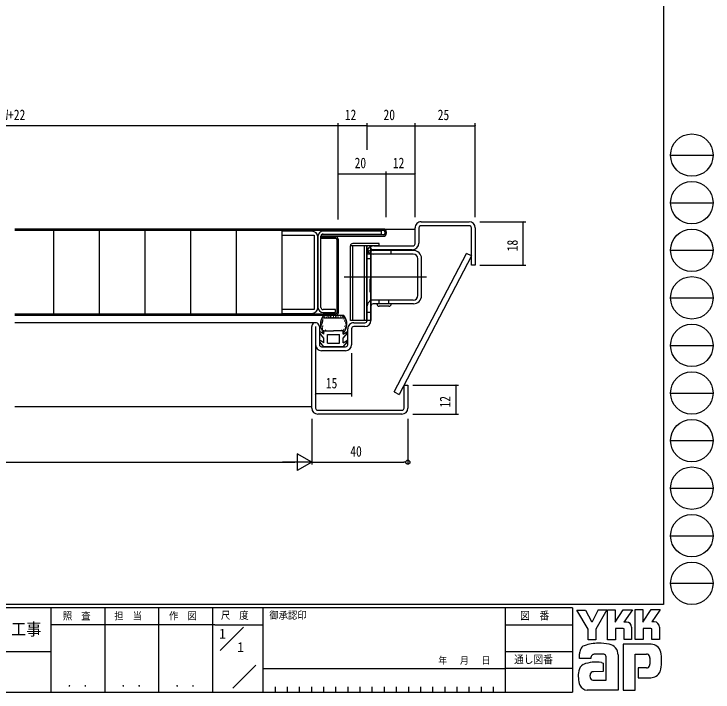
# Model space of a CAD drawing. Units: millimetres, scale not verified. Extents: x -397 to 397, y -282 to 282.
# Drawn here: x 105.9 to 396.7, y -282.1 to 0 of the extents above; entities that cross this region are included whole.
import ezdxf
from ezdxf.enums import TextEntityAlignment as Align

# ---------------------------------------------------------------- set-up
doc = ezdxf.new("R2010")
doc.units = ezdxf.units.MM
doc.header["$LTSCALE"] = 2
for name, color, linetype in [('0-1_USER1', 3, 'Continuous'), ('0-2_YKK_11', 7, 'Continuous'), ('0-3_YKK_12', 2, 'Continuous'), ('0-4_YKK_13', 4, 'Continuous'), ('0-6_YKK_D', 6, 'Continuous'), ('0-7_YKK_ZWAK', 7, 'Continuous')]:
    doc.layers.add(name, color=color, linetype=linetype)
doc.styles.add('ＭＳ ゴシック', font='')
doc.styles.get('ＭＳ ゴシック').set_extended_font_data('MS Gothic')

msp = doc.modelspace()

# ---------------------------------------------------------------- linework, layer by layer
at = {"layer": '0-2_YKK_11'}
for p, q in [((275.287, -86.485), (295.287, -86.485)), ((272.787, -95.585), (272.787, -88.985)), ((274.387, -88.985), (274.387, -95.285)), ((295.287, -88.085), (275.287, -88.085)), ((232.387, -92.485), (232.387, -122.085)), ((232.387, -122.085), (232.387, -92.885)), ((233.587, -122.085), (233.587, -92.485)), ((271.587, -98.085), (255.287, -98.085)), ((255.587, -96.485), (271.887, -96.485)), ((252.787, -127.585), (252.787, -99.285)), ((254.387, -98.985), (254.387, -127.585)), ((229.787, -163.985), (229.787, -130.085)), ((231.387, -130.085), (231.387, -163.985)), ((232.987, -130.085), (232.987, -137.585)), ((247.287, -128.485), (251.887, -128.485)), ((251.887, -130.085), (247.287, -130.085)), ((244.787, -137.585), (244.787, -130.985)), ((246.387, -130.985), (246.387, -137.585)), ((233.887, -138.485), (243.887, -138.485)), ((243.887, -140.085), (233.887, -140.085)), ((232.287, -164.885), (267.287, -164.885)), ((267.287, -166.485), (232.287, -166.485))]:
    msp.add_line(p, q, dxfattribs=at)
for points in [[(297.787, -88.985), (297.787, -104.485), (296.187, -104.485), (296.187, -88.985)], [(229.887, -90.385), (217.387, -90.385), (217.387, -91.985), (230.787, -91.985)], [(230.787, -91.985), (230.787, -122.985), (217.387, -122.985), (217.387, -124.585), (229.887, -124.585)], [(234.487, -91.585), (258.887, -91.585), (258.887, -90.385), (234.487, -90.385)], [(234.487, -124.185), (239.737, -124.185), (239.737, -122.985), (234.487, -122.985)], [(268.187, -163.985), (268.187, -154.485), (269.787, -154.485), (269.787, -163.985)]]:
    msp.add_lwpolyline(points, dxfattribs=at)
for centre, radius, start, end in [((275.287, -88.985), 2.5, 89.99998, 180.00002), ((295.287, -88.985), 2.5, 0, 89.99998), ((275.287, -88.985), 0.9, 89.99998, 180.00002), ((295.287, -88.985), 0.9, 0, 89.99998), ((229.887, -92.885), 2.5, 0.00001, 89.99999), ((234.487, -92.485), 2.1, 90.00001, 179.99999), ((234.487, -92.485), 0.9, 90.00001, 179.99999), ((271.587, -95.285), 2.8, 270, 0), ((271.887, -95.585), 0.9, 270, 0), ((255.587, -99.285), 2.8, 89.99998, 180.00002), ((255.287, -98.985), 0.9, 89.99998, 180.00002), ((229.887, -122.085), 2.5, 270.00001, 359.99999), ((234.487, -122.085), 2.1, 180.00001, 269.99999), ((234.487, -122.085), 0.9, 180.00001, 269.99999), ((251.887, -127.585), 0.9, 270, 0), ((251.887, -127.585), 2.5, 270, 0), ((231.387, -130.085), 1.6, 0, 180.00054), ((247.287, -130.985), 2.5, 89.99998, 180.00002), ((247.287, -130.985), 0.9, 89.99998, 180.00002), ((233.887, -137.585), 2.5, 180.00002, 270), ((233.887, -137.585), 0.9, 180.00099, 270), ((243.887, -137.585), 0.9, 270, 0), ((243.887, -137.585), 2.5, 270, 0), ((232.287, -163.985), 2.5, 180.00002, 270), ((232.287, -163.985), 0.9, 180.00002, 270), ((267.287, -163.985), 0.9, 270, 0), ((267.287, -163.985), 2.5, 270, 0)]:
    msp.add_arc(centre, radius, start, end, dxfattribs=at)
at = {"layer": '0-3_YKK_12'}
for p, q in [((259.814, -89.485), (272.787, -89.485)), ((231.387, -128.485), (106.287, -128.485)), ((229.787, -163.485), (106.287, -163.485))]:
    msp.add_line(p, q, dxfattribs=at)
at = {"layer": '0-4_YKK_13'}
for p, q in [((259.587, -89.485), (106.287, -89.485)), ((259.687, -90.085), (106.287, -90.085)), ((122.387, -90.085), (122.387, -124.885)), ((141.387, -90.085), (141.387, -124.885)), ((160.387, -90.085), (160.387, -124.885)), ((179.387, -90.085), (179.387, -124.885)), ((198.387, -90.085), (198.387, -124.885)), ((217.387, -90.085), (217.387, -124.885)), ((233.787, -92.685), (239.787, -92.685)), ((260.187, -90.585), (260.187, -91.385)), ((260.787, -90.685), (260.787, -91.285)), ((240.187, -93.785), (240.187, -124.385)), ((240.787, -93.685), (240.787, -124.493)), ((257.887, -96.485), (245.887, -96.485)), ((245.887, -127.485), (245.887, -96.485)), ((246.887, -127.485), (246.887, -96.485)), ((251.737, -127.485), (251.737, -96.485)), ((252.737, -127.485), (252.737, -96.485)), ((252.887, -127.485), (252.887, -96.485)), ((254.387, -96.485), (252.887, -96.485)), ((254.387, -98.385), (254.387, -96.485)), ((255.387, -98.385), (254.387, -98.385)), ((254.387, -99.885), (254.387, -98.385)), ((272.087, -98.385), (255.387, -98.385)), ((262.887, -99.885), (262.887, -98.385)), ((262.887, -99.885), (262.887, -98.485)), ((254.387, -99.885), (252.887, -99.885)), ((262.887, -99.885), (254.387, -99.885)), ((254.387, -121.585), (254.387, -99.885)), ((271.987, -99.885), (262.887, -99.885)), ((264.133, -157.26), (294.147, -99.604)), ((296.187, -100.666), (266.174, -158.322)), ((296.187, -100.666), (294.147, -99.604)), ((254.387, -101.835), (252.887, -101.835)), ((273.987, -117.085), (273.987, -101.885)), ((275.487, -117.185), (275.487, -101.785)), ((277.582, -109.485), (243.311, -109.485)), ((254.387, -110.335), (253.937, -110.335)), ((253.937, -110.335), (253.937, -115.635)), ((253.937, -115.635), (254.387, -115.635)), ((252.887, -116.685), (252.737, -116.835)), ((271.987, -119.085), (255.287, -119.085)), ((257.887, -120.585), (257.887, -119.085)), ((261.887, -120.585), (261.887, -119.085)), ((254.387, -127.485), (254.387, -121.585)), ((272.087, -120.585), (255.387, -120.585)), ((261.887, -121.585), (257.887, -121.585)), ((239.687, -124.885), (106.287, -124.885)), ((254.387, -124.135), (252.887, -124.135)), ((239.787, -125.485), (106.287, -125.485)), ((234.106, -127.487), (234.306, -127.487)), ((234.32, -127.01), (234.52, -127.01)), ((234.344, -127.713), (234.544, -127.713)), ((234.38, -127.475), (234.58, -127.475)), ((243.13, -125.485), (234.644, -125.485)), ((234.654, -126.27), (234.854, -126.27)), ((234.845, -126.568), (235.045, -126.568)), ((234.905, -125.638), (235.105, -125.638)), ((235, -126.187), (235.2, -126.187)), ((235.368, -126.485), (242.407, -126.485)), ((235.68, -125.983), (235.88, -125.983)), ((235.966, -126.269), (236.166, -126.269)), ((236.413, -125.786), (236.613, -125.786)), ((236.681, -126.054), (236.881, -126.054)), ((237.128, -126.072), (237.328, -126.072)), ((237.486, -125.84), (237.686, -125.84)), ((237.754, -125.983), (237.954, -125.983)), ((238.415, -126.215), (238.615, -126.215)), ((238.755, -125.804), (238.955, -125.804)), ((239.201, -126.215), (239.401, -126.215)), ((239.487, -125.875), (239.687, -125.875)), ((239.88, -126.161), (240.08, -126.161)), ((240.309, -126.018), (240.509, -126.018)), ((240.899, -125.965), (241.099, -125.965)), ((240.971, -126.358), (241.171, -126.358)), ((241.811, -125.893), (242.011, -125.893)), ((242.492, -125.519), (242.692, -125.519)), ((242.615, -126.179), (242.815, -126.179)), ((242.682, -126.628), (242.882, -126.628)), ((242.802, -126.282), (243.002, -126.282)), ((242.921, -125.781), (243.121, -125.781)), ((243.088, -126.867), (243.288, -126.867)), ((243.219, -126.389), (243.419, -126.389)), ((243.279, -127.785), (243.479, -127.785)), ((243.494, -127.403), (243.694, -127.403)), ((252.737, -127.485), (245.887, -127.485)), ((254.387, -127.485), (252.887, -127.485)), ((233.605, -129.873), (233.805, -129.873)), ((233.795, -129.24), (233.995, -129.24)), ((233.807, -128.477), (234.007, -128.477)), ((233.939, -128.083), (234.139, -128.083)), ((233.974, -129.264), (234.174, -129.264)), ((234.01, -128.668), (234.21, -128.668)), ((234.136, -130.288), (234.336, -130.288)), ((234.141, -129.956), (234.341, -129.956)), ((234.183, -130.71), (234.383, -130.71)), ((234.213, -128.215), (234.413, -128.215)), ((234.368, -129.789), (234.568, -129.789)), ((243.446, -129.861), (243.646, -129.861)), ((243.649, -130.382), (243.849, -130.382)), ((243.696, -128.119), (243.896, -128.119)), ((243.72, -128.537), (243.92, -128.537)), ((243.851, -129.36), (244.051, -129.36)), ((244.006, -129.968), (244.206, -129.968)), ((244.018, -128.68), (244.218, -128.68)), ((244.054, -129.217), (244.254, -129.217)), ((234.887, -134.885), (233.143, -132.806)), ((234.887, -133.266), (233.54, -132.364)), ((234.242, -131.097), (234.442, -131.097)), ((234.57, -131.719), (234.77, -131.719)), ((234.887, -131.785), (238.887, -131.785)), ((234.887, -133.266), (234.887, -131.785)), ((236.387, -133.285), (241.387, -133.285)), ((236.387, -136.985), (236.387, -133.285)), ((242.887, -131.785), (238.887, -131.785)), ((242.816, -131.449), (243.016, -131.449)), ((242.887, -133.266), (242.887, -131.785)), ((242.887, -133.266), (244.235, -132.364)), ((242.887, -134.885), (244.631, -132.806)), ((243.109, -131.121), (243.309, -131.121)), ((243.168, -131.825), (243.368, -131.825)), ((243.59, -130.945), (243.79, -130.945)), ((234.887, -138.485), (233.143, -136.406)), ((234.887, -136.866), (233.54, -135.964)), ((234.887, -136.866), (234.887, -134.885)), ((242.887, -136.866), (242.887, -134.885)), ((242.887, -136.866), (244.235, -135.964)), ((242.887, -138.485), (244.631, -136.406)), ((242.887, -138.485), (234.887, -138.485)), ((264.133, -157.26), (266.174, -158.322))]:
    msp.add_line(p, q, dxfattribs=at)
for points in [[(259.687, -91.885), (233.787, -91.885), (233.787, -92.485), (259.587, -92.485)], [(233.787, -92.685), (233.787, -93.285), (239.687, -93.285)], [(257.887, -96.485), (257.887, -95.485), (246.887, -95.485)], [(236.387, -136.985), (241.387, -136.985), (241.387, -133.285)]]:
    msp.add_lwpolyline(points, dxfattribs=at)
for centre, radius, start, end in [((259.587, -90.685), 1.2, 0, 90), ((259.687, -90.585), 0.5, 0, 90), ((239.787, -93.685), 1, 0, 90), ((259.587, -91.285), 1.2, 270, 0), ((259.687, -91.385), 0.5, 270, 0), ((239.687, -93.785), 0.5, 0.00006, 90), ((246.887, -96.485), 1, 90, 180), ((255.287, -97.485), 2.4, 180, 270), ((254.387, -99.885), 1.5, 135.9945, 180), ((254.387, -99.885), 1.5, 90, 135.9945), ((255.387, -97.385), 1, 180, 270), ((272.087, -101.785), 3.4, 0, 90), ((271.987, -101.885), 2, 0, 90), ((255.287, -121.485), 2.4, 90, 112.02431), ((271.987, -117.085), 2, 270, 0), ((272.087, -117.185), 3.4, 270, 0), ((255.287, -121.485), 2.4, 112.02431, 180), ((255.387, -121.585), 1, 90, 180), ((257.887, -120.585), 1, 180, 270), ((261.887, -120.585), 1, 270, 0), ((239.687, -124.385), 0.5, 270, 0.00006), ((239.787, -124.485), 1, 270, 0), ((238.887, -128.985), 5.5, 140.48036, 223.34175), ((238.887, -128.985), 5.5, 316.65824, 39.51963), ((233.373, -132.613), 0.3, 56.21114, 220.00244), ((238.887, -128.985), 4.3, 213.7499, 220.62928), ((238.887, -128.985), 4.3, 319.37051, 326.2499), ((244.402, -132.613), 0.3, 319.99756, 123.78886), ((233.373, -136.213), 0.3, 56.21114, 220.00244), ((244.402, -136.213), 0.3, 319.99756, 123.78886)]:
    msp.add_arc(centre, radius, start, end, dxfattribs=at)
at = {"layer": '0-6_YKK_D'}
for p, q in [((240.787, -46.485), (-31.213, -46.485)), ((240.787, -85.485), (240.787, -45.485)), ((240.787, -84.485), (240.787, -45.485)), ((252.787, -46.485), (240.787, -46.485)), ((252.787, -56.485), (252.787, -45.485)), ((252.787, -56.485), (252.787, -45.485)), ((252.787, -46.485), (272.787, -46.485)), ((272.787, -84.485), (272.787, -45.485)), ((272.787, -84.485), (272.787, -45.485)), ((272.787, -46.485), (297.787, -46.485)), ((297.787, -84.485), (297.787, -45.485)), ((240.787, -84.485), (240.787, -65.485)), ((240.787, -66.485), (260.787, -66.485)), ((260.787, -84.485), (260.787, -65.485)), ((260.787, -84.485), (260.787, -65.485)), ((260.787, -66.485), (272.787, -66.485)), ((272.787, -84.485), (272.787, -65.485)), ((299.787, -86.485), (318.787, -86.485)), ((317.787, -104.485), (317.787, -86.485)), ((299.787, -104.485), (318.787, -104.485)), ((246.387, -141.085), (246.387, -159.085)), ((271.787, -154.485), (290.787, -154.485)), ((289.787, -154.485), (289.787, -166.485)), ((246.387, -158.085), (231.387, -158.085)), ((229.787, -168.485), (229.787, -187.485)), ((229.787, -168.485), (229.787, -187.485)), ((269.787, -168.485), (269.787, -187.485)), ((271.787, -166.485), (290.787, -166.485)), ((229.787, -186.485), (223.725, -182.985)), ((223.725, -182.985), (223.725, -189.985)), ((-13.213, -186.485), (222.787, -186.485)), ((229.787, -186.485), (217.663, -186.485)), ((229.787, -186.485), (223.725, -189.985)), ((229.787, -186.485), (268.087, -186.485)), ((268.937, -186.485), (268.087, -186.485))]:
    msp.add_line(p, q, dxfattribs=at)
msp.add_circle((269.787, -186.485), 0.85, dxfattribs=at)
for centre, start, end in [((240.787, -46.485), 0, 180), ((240.787, -46.485), 0, 180), ((240.787, -46.485), 180, 0), ((240.787, -46.485), 180, 0), ((252.787, -46.485), 0, 180), ((252.787, -46.485), 0, 180), ((252.787, -46.485), 180, 0), ((252.787, -46.485), 180, 0), ((272.787, -46.485), 0, 180), ((272.787, -46.485), 0, 180), ((272.787, -46.485), 180, 0), ((272.787, -46.485), 180, 0), ((297.787, -46.485), 0, 180), ((297.787, -46.485), 180, 0), ((240.787, -66.485), 0, 180), ((240.787, -66.485), 180, 0), ((260.787, -66.485), 0, 180), ((260.787, -66.485), 0, 180), ((260.787, -66.485), 180, 0), ((260.787, -66.485), 180, 0), ((272.787, -66.485), 0, 180), ((272.787, -66.485), 180, 0), ((317.787, -86.485), 90, 270), ((317.787, -86.485), 270, 90), ((317.787, -104.485), 90, 270), ((317.787, -104.485), 270, 90), ((289.787, -154.485), 90, 270), ((289.787, -154.485), 270, 90), ((231.387, -158.085), 0, 180), ((231.387, -158.085), 180, 0), ((246.387, -158.085), 0, 180), ((246.387, -158.085), 180, 0), ((289.787, -166.485), 90, 270), ((289.787, -166.485), 270, 90)]:
    msp.add_arc(centre, 0.106, start, end, dxfattribs=at)
at = {"layer": '0-7_YKK_ZWAK'}
for p, q in [((376.1, 279.3), (376.1, -245.7)), ((379.076, -58.716), (396.716, -58.716)), ((379.076, -78.512), (396.716, -78.512)), ((379.076, -98.308), (396.716, -98.308)), ((379.076, -118.104), (396.716, -118.104)), ((379.076, -137.9), (396.716, -137.9)), ((379.076, -157.696), (396.716, -157.696)), ((379.076, -177.492), (396.716, -177.492)), ((379.076, -197.288), (396.716, -197.288)), ((379.076, -217.084), (396.716, -217.084)), ((379.076, -236.88), (396.716, -236.88)), ((376.1, -245.7), (-393.9, -245.7)), ((338.3, -247.1), (-393.9, -247.1)), ((121.3, -247.1), (121.3, -282.1)), ((143.7, -247.1), (143.7, -282.1)), ((166.1, -247.1), (166.1, -282.1)), ((188.5, -247.1), (188.5, -282.1)), ((209.5, -247.1), (209.5, -282.1)), ((310.3, -247.1), (310.3, -282.1)), ((338.3, -247.1), (338.3, -282.1)), ((344.732, -255.899), (340.137, -248.006)), ((340.137, -248.006), (343.651, -248.006)), ((343.651, -248.006), (346.164, -252.709)), ((348.936, -247.898), (346.381, -252.871)), ((352.562, -247.898), (348.029, -255.926)), ((348.936, -247.898), (352.562, -247.898)), ((352.76, -260.331), (352.76, -247.925)), ((352.76, -247.925), (355.976, -247.925)), ((355.976, -253.023), (359.355, -247.871)), ((355.976, -247.925), (355.976, -253.023)), ((359.355, -247.871), (363.18, -247.871)), ((363.18, -247.871), (359.64, -253.006)), ((364.274, -260.223), (364.274, -247.817)), ((364.274, -247.817), (367.545, -247.817)), ((367.545, -253.008), (370.978, -247.817)), ((367.545, -247.817), (367.545, -253.008)), ((370.978, -247.817), (374.762, -247.817)), ((374.383, -248.465), (371.261, -252.925)), ((374.762, -247.817), (374.383, -248.465)), ((346.164, -252.709), (346.381, -252.871)), ((372.301, -252.925), (371.261, -252.925)), ((189.484, -254.099), (121.3, -254.099)), ((189.484, -254.099), (209.5, -254.099)), ((191.67, -264.836), (201.364, -255.143)), ((310.3, -254.1), (338.3, -254.1)), ((359.274, -255.682), (356.084, -255.682)), ((356.084, -255.682), (356.084, -260.331)), ((359.706, -255.844), (359.274, -255.682)), ((360.679, -253.006), (359.64, -253.006)), ((359.706, -260.25), (359.706, -255.844)), ((362.842, -255.169), (362.842, -260.25)), ((371.302, -260.196), (371.302, -255.817)), ((374.464, -255.169), (374.464, -260.196)), ((344.732, -260.358), (344.732, -255.899)), ((348.029, -255.926), (348.029, -260.358)), ((348.029, -260.358), (344.732, -260.358)), ((356.084, -260.331), (352.76, -260.331)), ((362.842, -260.25), (359.706, -260.25)), ((367.68, -260.223), (364.274, -260.223)), ((371.302, -260.146), (371.353, -260.196)), ((374.464, -260.196), (371.302, -260.196)), ((359.328, -262.196), (359.328, -281.306)), ((370.923, -262.196), (359.328, -262.196)), ((-7.5, -265.299), (121.3, -265.299)), ((310.3, -265.299), (338.3, -265.299)), ((351.246, -266.305), (347.548, -266.375)), ((352.327, -277.171), (352.327, -267.44)), ((357.22, -266.683), (357.22, -281.279)), ((364.355, -281.306), (364.355, -266.359)), ((364.355, -266.359), (369.004, -266.359)), ((350.273, -269.873), (350.976, -270.035)), ((350.976, -270.035), (350.976, -273.63)), ((370.473, -267.856), (370.491, -270.491)), ((196.972, -280.445), (206.496, -270.921)), ((209.5, -272.3), (310.3, -272.3)), ((338.3, -272.299), (310.3, -272.299)), ((369.113, -272.089), (365.572, -272.089)), ((365.572, -272.089), (365.572, -276.225)), ((350.976, -273.63), (346.981, -273.635)), ((365.572, -276.225), (370.896, -276.225)), ((370.896, -276.225), (371.978, -275.982)), ((346.705, -277.171), (352.327, -277.171)), ((351.895, -277.171), (352.246, -277.171)), ((352.327, -277.17), (352.328, -277.171)), ((214.54, -280), (214.54, -282.1)), ((219.58, -280), (219.58, -282.1)), ((224.62, -280), (224.62, -282.1)), ((229.66, -280), (229.66, -282.1)), ((234.7, -280), (234.7, -282.1)), ((239.74, -280), (239.74, -282.1)), ((244.78, -280), (244.78, -282.1)), ((249.82, -280), (249.82, -282.1)), ((254.86, -280), (254.86, -282.1)), ((259.9, -280), (259.9, -282.1)), ((264.94, -280), (264.94, -282.1)), ((269.98, -280), (269.98, -282.1)), ((275.02, -280), (275.02, -282.1)), ((280.06, -280), (280.06, -282.1)), ((285.1, -280), (285.1, -282.1)), ((290.14, -280), (290.14, -282.1)), ((295.18, -280), (295.18, -282.1)), ((300.22, -280), (300.22, -282.1)), ((305.26, -280), (305.26, -282.1)), ((345.867, -281.36), (344.38, -281.36)), ((356.895, -281.333), (345.867, -281.36)), ((357.22, -281.279), (356.895, -281.333)), ((359.328, -281.306), (363.571, -281.306)), ((363.571, -281.306), (364.355, -281.306)), ((-393.9, -282.1), (338.3, -282.1))]:
    msp.add_line(p, q, dxfattribs=at)
for points in [[(371.302, -255.817), (370.869, -255.655), (367.68, -255.655), (367.68, -260.223)], [(345.867, -268.17), (341.218, -268.17), (341.218, -266.241)]]:
    msp.add_lwpolyline(points, dxfattribs=at)
for centre in [(387.896, -58.716), (387.896, -78.512), (387.896, -98.308), (387.896, -118.104), (387.896, -137.9), (387.896, -157.696), (387.896, -177.492), (387.896, -197.288), (387.896, -217.084), (387.896, -236.88)]:
    msp.add_circle(centre, 8.82, dxfattribs=at)
for centre, radius, start, end in [((372.3, -255.088), 2.163, 0.00166, 89.99604), ((360.679, -255.169), 2.163, 0.00166, 89.99604), ((346.259, -266.266), 5.037, 158.41083, 179.71775), ((343.906, -265.155), 2.444, 109.02127, 161.51264), ((349.022, -279.501), 17.68, 89.89165, 109.30848), ((349.541, -282.563), 20.748, 78.7801, 91.46938), ((352.83, -266.596), 4.449, 40.66422, 80.31694), ((352.609, -266.585), 4.612, 358.78059, 38.76563), ((370.772, -266.54), 4.341, 14.44572, 87.08746), ((347.975, -268.107), 2.109, 138.46382, 181.71359), ((347.415, -268.071), 1.701, 85.50551, 126.78038), ((350.756, -267.854), 1.625, 14.7552, 72.44995), ((369.165, -267.579), 1.229, 16.43123, 96.91661), ((366.831, -268.308), 3.673, 4.93423, 17.03552), ((354.466, -269.287), 20.86, 350.99027, 10.67625), ((347.82, -282.954), 13.309, 79.38098, 112.05825), ((344.727, -274.027), 3.908, 121.82711, 169.08475), ((369.114, -270.784), 1.306, 269.95468, 342.90145), ((366.81, -270.141), 3.697, 343.6902, 354.75362), ((370.835, -271.845), 4.291, 285.44291, 349.90448), ((351.749, -275.495), 11.082, 168.76372, 199.80079), ((347.882, -275.428), 2.369, 171.08203, 216.71923), ((346.99, -275.079), 1.445, 90.33953, 178.03639), ((346.95, -275.665), 1.526, 230.9728, 260.75491), ((344.74, -277.543), 3.823, 207.31435, 263.59464)]:
    msp.add_arc(centre, radius, start, end, dxfattribs=at)

# ---------------------------------------------------------------- texts
at = {"layer": '0-1_USER1', "style": 'ＭＳ ゴシック'}
for p in [(191.3, -261.099), (198.833, -266.699)]:
    msp.add_text('1', height=4.106, dxfattribs=at).set_placement(p, align=Align.BOTTOM_LEFT)
at = {"layer": '0-6_YKK_D', "style": 'ＭＳ ゴシック', "width": 0.8}
for s, p in [('DW=W+22', (93.896, -45.485)), ('12', (243.534, -45.485)), ('20', (259.644, -45.485)), ('25', (282.205, -45.485)), ('20', (247.644, -65.485)), ('12', (263.534, -65.485)), ('15', (235.647, -157.085)), ('40', (245.843, -185.485))]:
    msp.add_text(s, height=4.399, dxfattribs=at).set_placement(p, align=Align.BOTTOM_LEFT)
for s, p in [('18', (316.787, -98.75)), ('12', (288.787, -163.738))]:
    msp.add_text(s, height=4.399, rotation=90, dxfattribs=at).set_placement(p, align=Align.BOTTOM_LEFT)
at = {"layer": '0-7_YKK_ZWAK', "style": 'ＭＳ ゴシック', "width": 0.9}
for s, height, p in [('照  査', 3.079, (126.289, -252.88)), ('担  当', 3.079, (147.655, -252.88)), ('作  図', 3.079, (170.42, -252.862)), ('尺  度', 3.079, (192.012, -252.637)), ('御承認印', 3.079, (212.167, -252.633)), ('図\u3000番', 3.284, (316.498, -252.962)), ('工事', 5.132, (104.731, -260.056)), ('年   月   日', 2.903, (282.476, -271.269)), ('通し図番', 3.284, (313.979, -271.185)), (' ． ．', 3.592, (125.755, -281.046)), (' ． ．', 3.592, (148.155, -281.046)), (' ． ．', 3.592, (170.555, -281.046))]:
    msp.add_text(s, height=height, dxfattribs=at).set_placement(p, align=Align.BOTTOM_LEFT)

doc.saveas('drawing.dxf')
